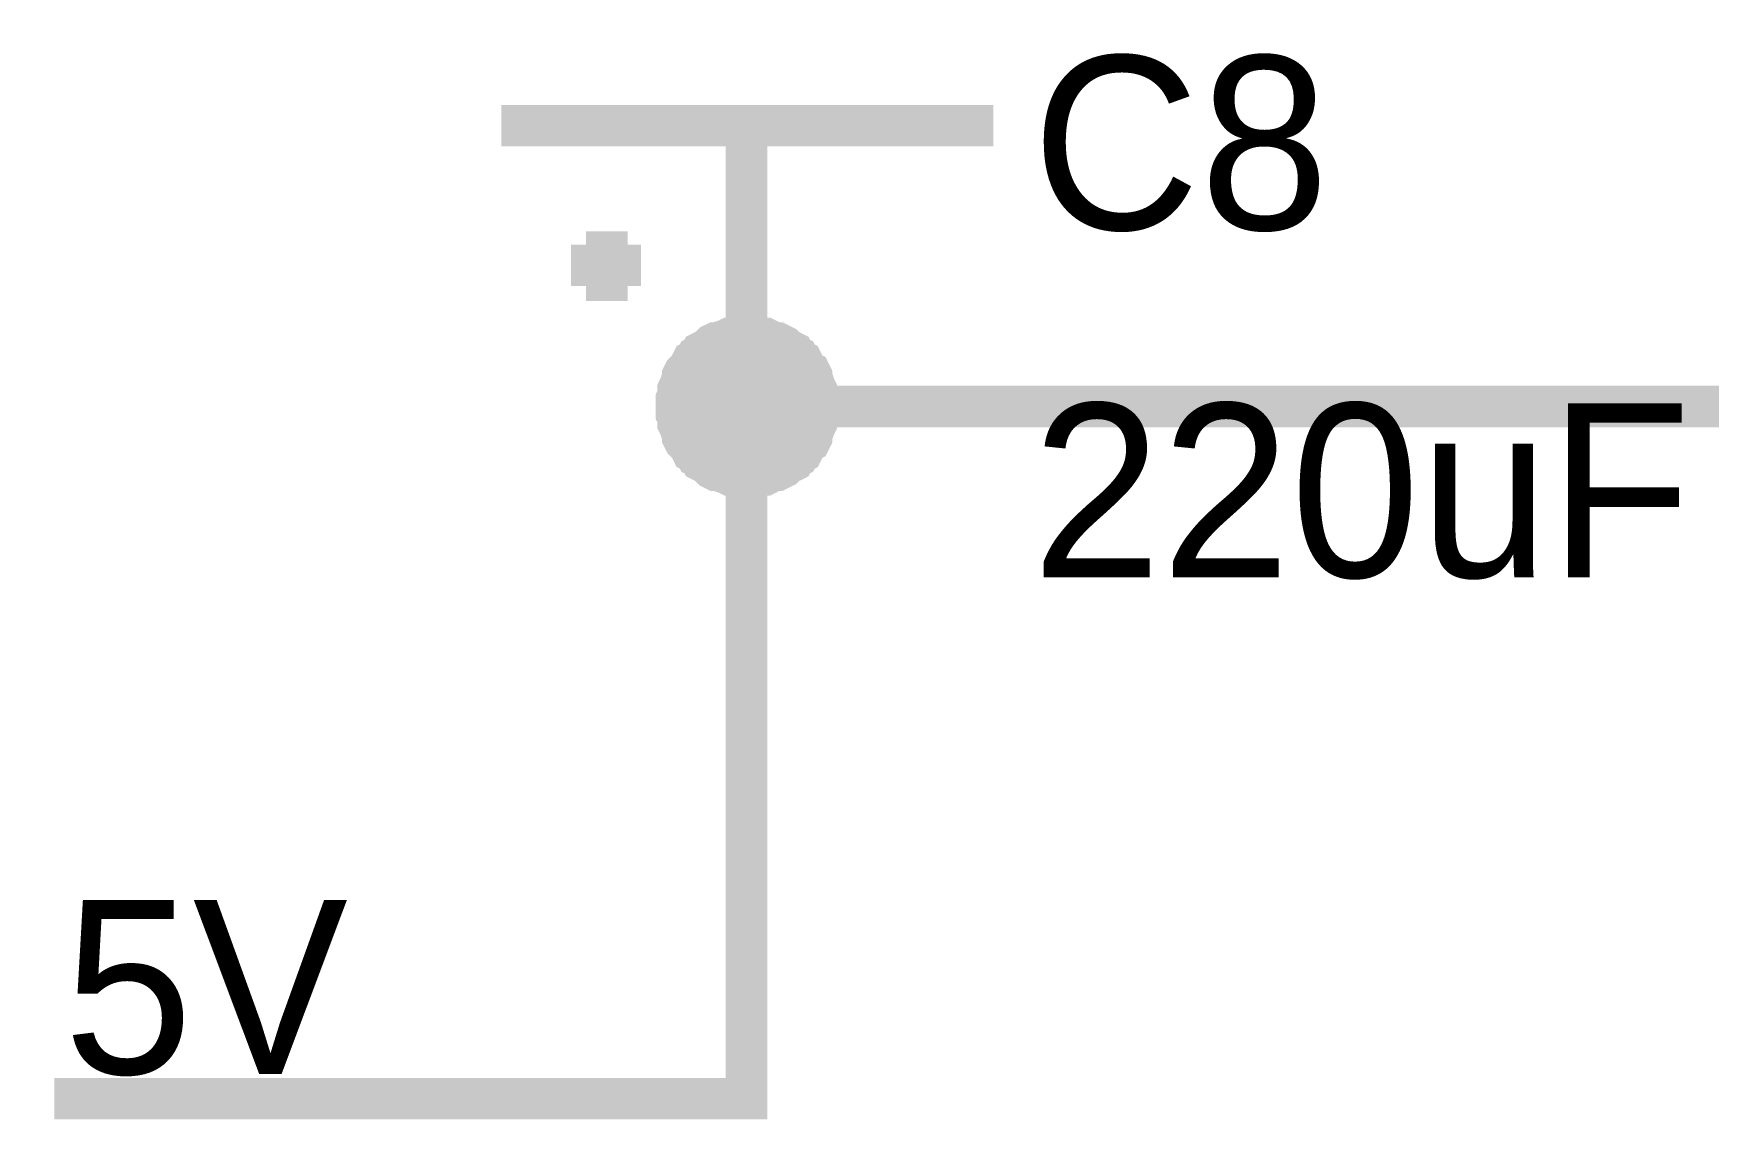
# Model space of a CAD drawing. Header units: millimetres. Extents: x 0 to 13.8, y 0 to 11.8.
# Drawn here: x 2.7502 to 3.2261, y 3.9311 to 4.2397 of the extents above; entities that cross this region are included whole.
import ezdxf

# ---------------------------------------------------------------- set-up
doc = ezdxf.new("R2010")
doc.units = ezdxf.units.MM
doc.header["$MEASUREMENT"] = 0
doc.layers.add('Sheet', color=255, linetype='Continuous')

msp = doc.modelspace()

# ---------------------------------------------------------------- linework, layer by layer
at = {"layer": 'Sheet'}
for points, const_width in [([(4.13412, 4.23378), (3.54366, 4.23378), (3.54366, 4.13368), (2.95276, 4.13368), (2.95276, 3.93701), (2.75608, 3.93701)], 0.0118), ([(2.88308, 4.2135), (3.02287, 4.2135)], 0.0118), ([(2.95276, 4.2135), (2.95276, 4.13368)], 0.0118), ([(2.91307, 4.16367), (2.91307, 4.18351)], 0.0118), ([(2.92277, 4.17381), (2.90293, 4.17381)], 0.0118), ([(2.93291, 4.13368), (2.93291, 4.13456), (2.93291, 4.13589), (2.93335, 4.13677), (2.93335, 4.13765), (2.93335, 4.13853), (2.93379, 4.13941), (2.93424, 4.14074), (2.93468, 4.14162), (2.93468, 4.1425), (2.93512, 4.14338), (2.93556, 4.14382), (2.93644, 4.14471), (2.93688, 4.14559), (2.93732, 4.14647), (2.9382, 4.14691), (2.93864, 4.14779), (2.93953, 4.14823), (2.93997, 4.14912), (2.94085, 4.14956), (2.94173, 4.15), (2.94261, 4.15088), (2.94305, 4.15132), (2.94394, 4.15176), (2.94482, 4.15176), (2.9457, 4.1522), (2.94702, 4.15264), (2.94791, 4.15308), (2.94879, 4.15308), (2.94967, 4.15308), (2.95055, 4.15353), (2.95187, 4.15353), (2.95276, 4.15353)], 0.0118), ([(2.93291, 4.13368), (2.93291, 4.13456), (2.93291, 4.13589), (2.93335, 4.13677), (2.93335, 4.13765), (2.93335, 4.13853), (2.93379, 4.13941), (2.93424, 4.14074), (2.93468, 4.14162), (2.93468, 4.1425), (2.93512, 4.14338), (2.93556, 4.14382), (2.93644, 4.14471), (2.93688, 4.14559), (2.93732, 4.14647), (2.9382, 4.14691), (2.93864, 4.14779), (2.93953, 4.14823), (2.93997, 4.14912), (2.94085, 4.14956), (2.94173, 4.15), (2.94261, 4.15088), (2.94305, 4.15132), (2.94394, 4.15176), (2.94482, 4.15176), (2.9457, 4.1522), (2.94702, 4.15264), (2.94791, 4.15308), (2.94879, 4.15308), (2.94967, 4.15308), (2.95055, 4.15353), (2.95187, 4.15353), (2.95276, 4.15353)], 0.0118), ([(2.93291, 4.13368), (2.93291, 4.13456), (2.93291, 4.13589), (2.93335, 4.13677), (2.93335, 4.13765), (2.93335, 4.13853), (2.93379, 4.13941), (2.93424, 4.14074), (2.93468, 4.14162), (2.93468, 4.1425), (2.93512, 4.14338), (2.93556, 4.14382), (2.93644, 4.14471), (2.93688, 4.14559), (2.93732, 4.14647), (2.9382, 4.14691), (2.93864, 4.14779), (2.93953, 4.14823), (2.93997, 4.14912), (2.94085, 4.14956), (2.94173, 4.15), (2.94261, 4.15088), (2.94305, 4.15132), (2.94394, 4.15176), (2.94482, 4.15176), (2.9457, 4.1522), (2.94702, 4.15264), (2.94791, 4.15308), (2.94879, 4.15308), (2.94967, 4.15308), (2.95055, 4.15353), (2.95187, 4.15353), (2.95276, 4.15353)], 0.0118), ([(2.93291, 4.13368), (2.93291, 4.13456), (2.93291, 4.13589), (2.93335, 4.13677), (2.93335, 4.13765), (2.93335, 4.13853), (2.93379, 4.13941), (2.93424, 4.14074), (2.93468, 4.14162), (2.93468, 4.1425), (2.93512, 4.14338), (2.93556, 4.14382), (2.93644, 4.14471), (2.93688, 4.14559), (2.93732, 4.14647), (2.9382, 4.14691), (2.93864, 4.14779), (2.93953, 4.14823), (2.93997, 4.14912), (2.94085, 4.14956), (2.94173, 4.15), (2.94261, 4.15088), (2.94305, 4.15132), (2.94394, 4.15176), (2.94482, 4.15176), (2.9457, 4.1522), (2.94702, 4.15264), (2.94791, 4.15308), (2.94879, 4.15308), (2.94967, 4.15308), (2.95055, 4.15353), (2.95187, 4.15353), (2.95276, 4.15353)], 0.0118), ([(2.93291, 4.13368), (2.93291, 4.13456), (2.93291, 4.13589), (2.93335, 4.13677), (2.93335, 4.13765), (2.93335, 4.13853), (2.93379, 4.13941), (2.93424, 4.14074), (2.93468, 4.14162), (2.93468, 4.1425), (2.93512, 4.14338), (2.93556, 4.14382), (2.93644, 4.14471), (2.93688, 4.14559), (2.93732, 4.14647), (2.9382, 4.14691), (2.93864, 4.14779), (2.93953, 4.14823), (2.93997, 4.14912), (2.94085, 4.14956), (2.94173, 4.15), (2.94261, 4.15088), (2.94305, 4.15132), (2.94394, 4.15176), (2.94482, 4.15176), (2.9457, 4.1522), (2.94702, 4.15264), (2.94791, 4.15308), (2.94879, 4.15308), (2.94967, 4.15308), (2.95055, 4.15353), (2.95187, 4.15353), (2.95276, 4.15353)], 0.0118), ([(2.93291, 4.13368), (2.93291, 4.13456), (2.93291, 4.13589), (2.93335, 4.13677), (2.93335, 4.13765), (2.93335, 4.13853), (2.93379, 4.13941), (2.93424, 4.14074), (2.93468, 4.14162), (2.93468, 4.1425), (2.93512, 4.14338), (2.93556, 4.14382), (2.93644, 4.14471), (2.93688, 4.14559), (2.93732, 4.14647), (2.9382, 4.14691), (2.93864, 4.14779), (2.93953, 4.14823), (2.93997, 4.14912), (2.94085, 4.14956), (2.94173, 4.15), (2.94261, 4.15088), (2.94305, 4.15132), (2.94394, 4.15176), (2.94482, 4.15176), (2.9457, 4.1522), (2.94702, 4.15264), (2.94791, 4.15308), (2.94879, 4.15308), (2.94967, 4.15308), (2.95055, 4.15353), (2.95187, 4.15353), (2.95276, 4.15353)], 0.0039), ([(2.93291, 4.13368), (2.93291, 4.13456), (2.93291, 4.13589), (2.93335, 4.13677), (2.93335, 4.13765), (2.93335, 4.13853), (2.93379, 4.13941), (2.93424, 4.14074), (2.93468, 4.14162), (2.93468, 4.1425), (2.93512, 4.14338), (2.93556, 4.14382), (2.93644, 4.14471), (2.93688, 4.14559), (2.93732, 4.14647), (2.9382, 4.14691), (2.93864, 4.14779), (2.93953, 4.14823), (2.93997, 4.14912), (2.94085, 4.14956), (2.94173, 4.15), (2.94261, 4.15088), (2.94305, 4.15132), (2.94394, 4.15176), (2.94482, 4.15176), (2.9457, 4.1522), (2.94702, 4.15264), (2.94791, 4.15308), (2.94879, 4.15308), (2.94967, 4.15308), (2.95055, 4.15353), (2.95187, 4.15353), (2.95276, 4.15353)], 0.0039), ([(2.93291, 4.13368), (2.93291, 4.13456), (2.93291, 4.13589), (2.93335, 4.13677), (2.93335, 4.13765), (2.93335, 4.13853), (2.93379, 4.13941), (2.93424, 4.14074), (2.93468, 4.14162), (2.93468, 4.1425), (2.93512, 4.14338), (2.93556, 4.14382), (2.93644, 4.14471), (2.93688, 4.14559), (2.93732, 4.14647), (2.9382, 4.14691), (2.93864, 4.14779), (2.93953, 4.14823), (2.93997, 4.14912), (2.94085, 4.14956), (2.94173, 4.15), (2.94261, 4.15088), (2.94305, 4.15132), (2.94394, 4.15176), (2.94482, 4.15176), (2.9457, 4.1522), (2.94702, 4.15264), (2.94791, 4.15308), (2.94879, 4.15308), (2.94967, 4.15308), (2.95055, 4.15353), (2.95187, 4.15353), (2.95276, 4.15353)], 0.0039), ([(2.93291, 4.13368), (2.93291, 4.13456), (2.93291, 4.13589), (2.93335, 4.13677), (2.93335, 4.13765), (2.93335, 4.13853), (2.93379, 4.13941), (2.93424, 4.14074), (2.93468, 4.14162), (2.93468, 4.1425), (2.93512, 4.14338), (2.93556, 4.14382), (2.93644, 4.14471), (2.93688, 4.14559), (2.93732, 4.14647), (2.9382, 4.14691), (2.93864, 4.14779), (2.93953, 4.14823), (2.93997, 4.14912), (2.94085, 4.14956), (2.94173, 4.15), (2.94261, 4.15088), (2.94305, 4.15132), (2.94394, 4.15176), (2.94482, 4.15176), (2.9457, 4.1522), (2.94702, 4.15264), (2.94791, 4.15308), (2.94879, 4.15308), (2.94967, 4.15308), (2.95055, 4.15353), (2.95187, 4.15353), (2.95276, 4.15353)], 0.0039), ([(2.93291, 4.13368), (2.93291, 4.13456), (2.93291, 4.13589), (2.93335, 4.13677), (2.93335, 4.13765), (2.93335, 4.13853), (2.93379, 4.13941), (2.93424, 4.14074), (2.93468, 4.14162), (2.93468, 4.1425), (2.93512, 4.14338), (2.93556, 4.14382), (2.93644, 4.14471), (2.93688, 4.14559), (2.93732, 4.14647), (2.9382, 4.14691), (2.93864, 4.14779), (2.93953, 4.14823), (2.93997, 4.14912), (2.94085, 4.14956), (2.94173, 4.15), (2.94261, 4.15088), (2.94305, 4.15132), (2.94394, 4.15176), (2.94482, 4.15176), (2.9457, 4.1522), (2.94702, 4.15264), (2.94791, 4.15308), (2.94879, 4.15308), (2.94967, 4.15308), (2.95055, 4.15353), (2.95187, 4.15353), (2.95276, 4.15353)], 0.0039), ([(2.95276, 4.15353), (2.95276, 4.15353)], 0.0118), ([(2.95276, 4.15353), (2.95364, 4.15353), (2.95496, 4.15353), (2.95584, 4.15308), (2.95672, 4.15308), (2.95805, 4.15308), (2.95893, 4.15264), (2.95981, 4.1522), (2.96069, 4.15176), (2.96158, 4.15176), (2.96246, 4.15132), (2.96334, 4.15088), (2.96422, 4.15), (2.9651, 4.14956), (2.96599, 4.14912), (2.96643, 4.14823), (2.96731, 4.14779), (2.96775, 4.14691), (2.96863, 4.14647), (2.96907, 4.14559), (2.96951, 4.14471), (2.96995, 4.14382), (2.97084, 4.14338), (2.97128, 4.1425), (2.97128, 4.14162), (2.97172, 4.14074), (2.97216, 4.13941), (2.9726, 4.13853), (2.9726, 4.13765), (2.9726, 4.13677), (2.97304, 4.13589), (2.97304, 4.13456), (2.97304, 4.13368)], 0.0118), ([(2.95276, 4.15353), (2.95276, 4.15353)], 0.0118), ([(2.95276, 4.15353), (2.95364, 4.15353), (2.95496, 4.15353), (2.95584, 4.15308), (2.95672, 4.15308), (2.95805, 4.15308), (2.95893, 4.15264), (2.95981, 4.1522), (2.96069, 4.15176), (2.96158, 4.15176), (2.96246, 4.15132), (2.96334, 4.15088), (2.96422, 4.15), (2.9651, 4.14956), (2.96599, 4.14912), (2.96643, 4.14823), (2.96731, 4.14779), (2.96775, 4.14691), (2.96863, 4.14647), (2.96907, 4.14559), (2.96951, 4.14471), (2.96995, 4.14382), (2.97084, 4.14338), (2.97128, 4.1425), (2.97128, 4.14162), (2.97172, 4.14074), (2.97216, 4.13941), (2.9726, 4.13853), (2.9726, 4.13765), (2.9726, 4.13677), (2.97304, 4.13589), (2.97304, 4.13456), (2.97304, 4.13368)], 0.0118), ([(2.95276, 4.15353), (2.95276, 4.15353)], 0.0118), ([(2.95276, 4.15353), (2.95364, 4.15353), (2.95496, 4.15353), (2.95584, 4.15308), (2.95672, 4.15308), (2.95805, 4.15308), (2.95893, 4.15264), (2.95981, 4.1522), (2.96069, 4.15176), (2.96158, 4.15176), (2.96246, 4.15132), (2.96334, 4.15088), (2.96422, 4.15), (2.9651, 4.14956), (2.96599, 4.14912), (2.96643, 4.14823), (2.96731, 4.14779), (2.96775, 4.14691), (2.96863, 4.14647), (2.96907, 4.14559), (2.96951, 4.14471), (2.96995, 4.14382), (2.97084, 4.14338), (2.97128, 4.1425), (2.97128, 4.14162), (2.97172, 4.14074), (2.97216, 4.13941), (2.9726, 4.13853), (2.9726, 4.13765), (2.9726, 4.13677), (2.97304, 4.13589), (2.97304, 4.13456), (2.97304, 4.13368)], 0.0118), ([(2.95276, 4.15353), (2.95276, 4.15353)], 0.0118), ([(2.95276, 4.15353), (2.95364, 4.15353), (2.95496, 4.15353), (2.95584, 4.15308), (2.95672, 4.15308), (2.95805, 4.15308), (2.95893, 4.15264), (2.95981, 4.1522), (2.96069, 4.15176), (2.96158, 4.15176), (2.96246, 4.15132), (2.96334, 4.15088), (2.96422, 4.15), (2.9651, 4.14956), (2.96599, 4.14912), (2.96643, 4.14823), (2.96731, 4.14779), (2.96775, 4.14691), (2.96863, 4.14647), (2.96907, 4.14559), (2.96951, 4.14471), (2.96995, 4.14382), (2.97084, 4.14338), (2.97128, 4.1425), (2.97128, 4.14162), (2.97172, 4.14074), (2.97216, 4.13941), (2.9726, 4.13853), (2.9726, 4.13765), (2.9726, 4.13677), (2.97304, 4.13589), (2.97304, 4.13456), (2.97304, 4.13368)], 0.0118), ([(2.95276, 4.15353), (2.95276, 4.15353)], 0.0118), ([(2.95276, 4.15353), (2.95364, 4.15353), (2.95496, 4.15353), (2.95584, 4.15308), (2.95672, 4.15308), (2.95805, 4.15308), (2.95893, 4.15264), (2.95981, 4.1522), (2.96069, 4.15176), (2.96158, 4.15176), (2.96246, 4.15132), (2.96334, 4.15088), (2.96422, 4.15), (2.9651, 4.14956), (2.96599, 4.14912), (2.96643, 4.14823), (2.96731, 4.14779), (2.96775, 4.14691), (2.96863, 4.14647), (2.96907, 4.14559), (2.96951, 4.14471), (2.96995, 4.14382), (2.97084, 4.14338), (2.97128, 4.1425), (2.97128, 4.14162), (2.97172, 4.14074), (2.97216, 4.13941), (2.9726, 4.13853), (2.9726, 4.13765), (2.9726, 4.13677), (2.97304, 4.13589), (2.97304, 4.13456), (2.97304, 4.13368)], 0.0118), ([(2.95276, 4.15353), (2.95276, 4.15353)], 0.0039), ([(2.95276, 4.15353), (2.95364, 4.15353), (2.95496, 4.15353), (2.95584, 4.15308), (2.95672, 4.15308), (2.95805, 4.15308), (2.95893, 4.15264), (2.95981, 4.1522), (2.96069, 4.15176), (2.96158, 4.15176), (2.96246, 4.15132), (2.96334, 4.15088), (2.96422, 4.15), (2.9651, 4.14956), (2.96599, 4.14912), (2.96643, 4.14823), (2.96731, 4.14779), (2.96775, 4.14691), (2.96863, 4.14647), (2.96907, 4.14559), (2.96951, 4.14471), (2.96995, 4.14382), (2.97084, 4.14338), (2.97128, 4.1425), (2.97128, 4.14162), (2.97172, 4.14074), (2.97216, 4.13941), (2.9726, 4.13853), (2.9726, 4.13765), (2.9726, 4.13677), (2.97304, 4.13589), (2.97304, 4.13456), (2.97304, 4.13368)], 0.0039), ([(2.95276, 4.15353), (2.95276, 4.15353)], 0.0039), ([(2.95276, 4.15353), (2.95364, 4.15353), (2.95496, 4.15353), (2.95584, 4.15308), (2.95672, 4.15308), (2.95805, 4.15308), (2.95893, 4.15264), (2.95981, 4.1522), (2.96069, 4.15176), (2.96158, 4.15176), (2.96246, 4.15132), (2.96334, 4.15088), (2.96422, 4.15), (2.9651, 4.14956), (2.96599, 4.14912), (2.96643, 4.14823), (2.96731, 4.14779), (2.96775, 4.14691), (2.96863, 4.14647), (2.96907, 4.14559), (2.96951, 4.14471), (2.96995, 4.14382), (2.97084, 4.14338), (2.97128, 4.1425), (2.97128, 4.14162), (2.97172, 4.14074), (2.97216, 4.13941), (2.9726, 4.13853), (2.9726, 4.13765), (2.9726, 4.13677), (2.97304, 4.13589), (2.97304, 4.13456), (2.97304, 4.13368)], 0.0039), ([(2.95276, 4.15353), (2.95276, 4.15353)], 0.0039), ([(2.95276, 4.15353), (2.95364, 4.15353), (2.95496, 4.15353), (2.95584, 4.15308), (2.95672, 4.15308), (2.95805, 4.15308), (2.95893, 4.15264), (2.95981, 4.1522), (2.96069, 4.15176), (2.96158, 4.15176), (2.96246, 4.15132), (2.96334, 4.15088), (2.96422, 4.15), (2.9651, 4.14956), (2.96599, 4.14912), (2.96643, 4.14823), (2.96731, 4.14779), (2.96775, 4.14691), (2.96863, 4.14647), (2.96907, 4.14559), (2.96951, 4.14471), (2.96995, 4.14382), (2.97084, 4.14338), (2.97128, 4.1425), (2.97128, 4.14162), (2.97172, 4.14074), (2.97216, 4.13941), (2.9726, 4.13853), (2.9726, 4.13765), (2.9726, 4.13677), (2.97304, 4.13589), (2.97304, 4.13456), (2.97304, 4.13368)], 0.0039), ([(2.95276, 4.15353), (2.95276, 4.15353)], 0.0039), ([(2.95276, 4.15353), (2.95364, 4.15353), (2.95496, 4.15353), (2.95584, 4.15308), (2.95672, 4.15308), (2.95805, 4.15308), (2.95893, 4.15264), (2.95981, 4.1522), (2.96069, 4.15176), (2.96158, 4.15176), (2.96246, 4.15132), (2.96334, 4.15088), (2.96422, 4.15), (2.9651, 4.14956), (2.96599, 4.14912), (2.96643, 4.14823), (2.96731, 4.14779), (2.96775, 4.14691), (2.96863, 4.14647), (2.96907, 4.14559), (2.96951, 4.14471), (2.96995, 4.14382), (2.97084, 4.14338), (2.97128, 4.1425), (2.97128, 4.14162), (2.97172, 4.14074), (2.97216, 4.13941), (2.9726, 4.13853), (2.9726, 4.13765), (2.9726, 4.13677), (2.97304, 4.13589), (2.97304, 4.13456), (2.97304, 4.13368)], 0.0039), ([(2.95276, 4.15353), (2.95276, 4.15353)], 0.0039), ([(2.95276, 4.15353), (2.95364, 4.15353), (2.95496, 4.15353), (2.95584, 4.15308), (2.95672, 4.15308), (2.95805, 4.15308), (2.95893, 4.15264), (2.95981, 4.1522), (2.96069, 4.15176), (2.96158, 4.15176), (2.96246, 4.15132), (2.96334, 4.15088), (2.96422, 4.15), (2.9651, 4.14956), (2.96599, 4.14912), (2.96643, 4.14823), (2.96731, 4.14779), (2.96775, 4.14691), (2.96863, 4.14647), (2.96907, 4.14559), (2.96951, 4.14471), (2.96995, 4.14382), (2.97084, 4.14338), (2.97128, 4.1425), (2.97128, 4.14162), (2.97172, 4.14074), (2.97216, 4.13941), (2.9726, 4.13853), (2.9726, 4.13765), (2.9726, 4.13677), (2.97304, 4.13589), (2.97304, 4.13456), (2.97304, 4.13368)], 0.0039), ([(2.95276, 4.11384), (2.95187, 4.11384), (2.95055, 4.11384), (2.94967, 4.11428), (2.94879, 4.11428), (2.94791, 4.11428), (2.94702, 4.11472), (2.9457, 4.11516), (2.94482, 4.1156), (2.94394, 4.1156), (2.94305, 4.11604), (2.94261, 4.11648), (2.94173, 4.11737), (2.94085, 4.11781), (2.93997, 4.11825), (2.93953, 4.11913), (2.93864, 4.11957), (2.9382, 4.12045), (2.93732, 4.12089), (2.93688, 4.12178), (2.93644, 4.12266), (2.93556, 4.12354), (2.93512, 4.12398), (2.93468, 4.12486), (2.93468, 4.12574), (2.93424, 4.12663), (2.93379, 4.12795), (2.93335, 4.12883), (2.93335, 4.12971), (2.93335, 4.1306), (2.93291, 4.13148), (2.93291, 4.1328), (2.93291, 4.13368)], 0.0118), ([(2.93291, 4.13368), (2.93291, 4.13368)], 0.0118), ([(2.95276, 4.11384), (2.95187, 4.11384), (2.95055, 4.11384), (2.94967, 4.11428), (2.94879, 4.11428), (2.94791, 4.11428), (2.94702, 4.11472), (2.9457, 4.11516), (2.94482, 4.1156), (2.94394, 4.1156), (2.94305, 4.11604), (2.94261, 4.11648), (2.94173, 4.11737), (2.94085, 4.11781), (2.93997, 4.11825), (2.93953, 4.11913), (2.93864, 4.11957), (2.9382, 4.12045), (2.93732, 4.12089), (2.93688, 4.12178), (2.93644, 4.12266), (2.93556, 4.12354), (2.93512, 4.12398), (2.93468, 4.12486), (2.93468, 4.12574), (2.93424, 4.12663), (2.93379, 4.12795), (2.93335, 4.12883), (2.93335, 4.12971), (2.93335, 4.1306), (2.93291, 4.13148), (2.93291, 4.1328), (2.93291, 4.13368)], 0.0118), ([(2.93291, 4.13368), (2.93291, 4.13368)], 0.0118), ([(2.95276, 4.11384), (2.95187, 4.11384), (2.95055, 4.11384), (2.94967, 4.11428), (2.94879, 4.11428), (2.94791, 4.11428), (2.94702, 4.11472), (2.9457, 4.11516), (2.94482, 4.1156), (2.94394, 4.1156), (2.94305, 4.11604), (2.94261, 4.11648), (2.94173, 4.11737), (2.94085, 4.11781), (2.93997, 4.11825), (2.93953, 4.11913), (2.93864, 4.11957), (2.9382, 4.12045), (2.93732, 4.12089), (2.93688, 4.12178), (2.93644, 4.12266), (2.93556, 4.12354), (2.93512, 4.12398), (2.93468, 4.12486), (2.93468, 4.12574), (2.93424, 4.12663), (2.93379, 4.12795), (2.93335, 4.12883), (2.93335, 4.12971), (2.93335, 4.1306), (2.93291, 4.13148), (2.93291, 4.1328), (2.93291, 4.13368)], 0.0118), ([(2.93291, 4.13368), (2.93291, 4.13368)], 0.0118), ([(2.95276, 4.11384), (2.95187, 4.11384), (2.95055, 4.11384), (2.94967, 4.11428), (2.94879, 4.11428), (2.94791, 4.11428), (2.94702, 4.11472), (2.9457, 4.11516), (2.94482, 4.1156), (2.94394, 4.1156), (2.94305, 4.11604), (2.94261, 4.11648), (2.94173, 4.11737), (2.94085, 4.11781), (2.93997, 4.11825), (2.93953, 4.11913), (2.93864, 4.11957), (2.9382, 4.12045), (2.93732, 4.12089), (2.93688, 4.12178), (2.93644, 4.12266), (2.93556, 4.12354), (2.93512, 4.12398), (2.93468, 4.12486), (2.93468, 4.12574), (2.93424, 4.12663), (2.93379, 4.12795), (2.93335, 4.12883), (2.93335, 4.12971), (2.93335, 4.1306), (2.93291, 4.13148), (2.93291, 4.1328), (2.93291, 4.13368)], 0.0118), ([(2.93291, 4.13368), (2.93291, 4.13368)], 0.0118), ([(2.95276, 4.11384), (2.95187, 4.11384), (2.95055, 4.11384), (2.94967, 4.11428), (2.94879, 4.11428), (2.94791, 4.11428), (2.94702, 4.11472), (2.9457, 4.11516), (2.94482, 4.1156), (2.94394, 4.1156), (2.94305, 4.11604), (2.94261, 4.11648), (2.94173, 4.11737), (2.94085, 4.11781), (2.93997, 4.11825), (2.93953, 4.11913), (2.93864, 4.11957), (2.9382, 4.12045), (2.93732, 4.12089), (2.93688, 4.12178), (2.93644, 4.12266), (2.93556, 4.12354), (2.93512, 4.12398), (2.93468, 4.12486), (2.93468, 4.12574), (2.93424, 4.12663), (2.93379, 4.12795), (2.93335, 4.12883), (2.93335, 4.12971), (2.93335, 4.1306), (2.93291, 4.13148), (2.93291, 4.1328), (2.93291, 4.13368)], 0.0118), ([(2.93291, 4.13368), (2.93291, 4.13368)], 0.0118), ([(2.97304, 4.13368), (2.97304, 4.1328), (2.97304, 4.13148), (2.9726, 4.1306), (2.9726, 4.12971), (2.9726, 4.12883), (2.97216, 4.12795), (2.97172, 4.12663), (2.97128, 4.12574), (2.97128, 4.12486), (2.97084, 4.12398), (2.96995, 4.12354), (2.96951, 4.12266), (2.96907, 4.12178), (2.96863, 4.12089), (2.96775, 4.12045), (2.96731, 4.11957), (2.96643, 4.11913), (2.96599, 4.11825), (2.9651, 4.11781), (2.96422, 4.11737), (2.96334, 4.11648), (2.96246, 4.11604), (2.96158, 4.1156), (2.96069, 4.1156), (2.95981, 4.11516), (2.95893, 4.11472), (2.95805, 4.11428), (2.95672, 4.11428), (2.95584, 4.11428), (2.95496, 4.11384), (2.95364, 4.11384), (2.95276, 4.11384)], 0.0118), ([(2.97304, 4.13368), (2.97304, 4.1328), (2.97304, 4.13148), (2.9726, 4.1306), (2.9726, 4.12971), (2.9726, 4.12883), (2.97216, 4.12795), (2.97172, 4.12663), (2.97128, 4.12574), (2.97128, 4.12486), (2.97084, 4.12398), (2.96995, 4.12354), (2.96951, 4.12266), (2.96907, 4.12178), (2.96863, 4.12089), (2.96775, 4.12045), (2.96731, 4.11957), (2.96643, 4.11913), (2.96599, 4.11825), (2.9651, 4.11781), (2.96422, 4.11737), (2.96334, 4.11648), (2.96246, 4.11604), (2.96158, 4.1156), (2.96069, 4.1156), (2.95981, 4.11516), (2.95893, 4.11472), (2.95805, 4.11428), (2.95672, 4.11428), (2.95584, 4.11428), (2.95496, 4.11384), (2.95364, 4.11384), (2.95276, 4.11384)], 0.0118), ([(2.97304, 4.13368), (2.97304, 4.1328), (2.97304, 4.13148), (2.9726, 4.1306), (2.9726, 4.12971), (2.9726, 4.12883), (2.97216, 4.12795), (2.97172, 4.12663), (2.97128, 4.12574), (2.97128, 4.12486), (2.97084, 4.12398), (2.96995, 4.12354), (2.96951, 4.12266), (2.96907, 4.12178), (2.96863, 4.12089), (2.96775, 4.12045), (2.96731, 4.11957), (2.96643, 4.11913), (2.96599, 4.11825), (2.9651, 4.11781), (2.96422, 4.11737), (2.96334, 4.11648), (2.96246, 4.11604), (2.96158, 4.1156), (2.96069, 4.1156), (2.95981, 4.11516), (2.95893, 4.11472), (2.95805, 4.11428), (2.95672, 4.11428), (2.95584, 4.11428), (2.95496, 4.11384), (2.95364, 4.11384), (2.95276, 4.11384)], 0.0118), ([(2.97304, 4.13368), (2.97304, 4.1328), (2.97304, 4.13148), (2.9726, 4.1306), (2.9726, 4.12971), (2.9726, 4.12883), (2.97216, 4.12795), (2.97172, 4.12663), (2.97128, 4.12574), (2.97128, 4.12486), (2.97084, 4.12398), (2.96995, 4.12354), (2.96951, 4.12266), (2.96907, 4.12178), (2.96863, 4.12089), (2.96775, 4.12045), (2.96731, 4.11957), (2.96643, 4.11913), (2.96599, 4.11825), (2.9651, 4.11781), (2.96422, 4.11737), (2.96334, 4.11648), (2.96246, 4.11604), (2.96158, 4.1156), (2.96069, 4.1156), (2.95981, 4.11516), (2.95893, 4.11472), (2.95805, 4.11428), (2.95672, 4.11428), (2.95584, 4.11428), (2.95496, 4.11384), (2.95364, 4.11384), (2.95276, 4.11384)], 0.0118), ([(2.97304, 4.13368), (2.97304, 4.1328), (2.97304, 4.13148), (2.9726, 4.1306), (2.9726, 4.12971), (2.9726, 4.12883), (2.97216, 4.12795), (2.97172, 4.12663), (2.97128, 4.12574), (2.97128, 4.12486), (2.97084, 4.12398), (2.96995, 4.12354), (2.96951, 4.12266), (2.96907, 4.12178), (2.96863, 4.12089), (2.96775, 4.12045), (2.96731, 4.11957), (2.96643, 4.11913), (2.96599, 4.11825), (2.9651, 4.11781), (2.96422, 4.11737), (2.96334, 4.11648), (2.96246, 4.11604), (2.96158, 4.1156), (2.96069, 4.1156), (2.95981, 4.11516), (2.95893, 4.11472), (2.95805, 4.11428), (2.95672, 4.11428), (2.95584, 4.11428), (2.95496, 4.11384), (2.95364, 4.11384), (2.95276, 4.11384)], 0.0118), ([(2.97304, 4.13368), (2.97304, 4.13368), (2.97304, 4.13368), (2.97304, 4.13368), (2.97304, 4.13368), (2.97304, 4.13368), (2.97304, 4.13368), (2.97304, 4.13368), (2.97304, 4.13368), (2.97304, 4.13368), (2.97304, 4.13368), (2.97304, 4.13368), (2.97304, 4.13368), (2.97304, 4.13368), (2.97304, 4.13368), (2.97304, 4.13368), (2.97304, 4.13368), (2.97304, 4.13368), (2.97304, 4.13368), (2.97304, 4.13368), (2.97304, 4.13368), (2.97304, 4.13368), (2.97304, 4.13368), (2.97304, 4.13368), (2.97304, 4.13368), (2.97304, 4.13368), (2.97304, 4.13368), (2.97304, 4.13368), (2.97304, 4.13368), (2.97304, 4.13368), (2.97304, 4.13368), (2.97304, 4.13368), (2.97304, 4.13368)], 0.0118), ([(2.97304, 4.13368), (2.97304, 4.13368)], 0.0118), ([(2.97304, 4.13368), (2.97304, 4.13368), (2.97304, 4.13368), (2.97304, 4.13368), (2.97304, 4.13368), (2.97304, 4.13368), (2.97304, 4.13368), (2.97304, 4.13368), (2.97304, 4.13368), (2.97304, 4.13368), (2.97304, 4.13368), (2.97304, 4.13368), (2.97304, 4.13368), (2.97304, 4.13368), (2.97304, 4.13368), (2.97304, 4.13368), (2.97304, 4.13368), (2.97304, 4.13368), (2.97304, 4.13368), (2.97304, 4.13368), (2.97304, 4.13368), (2.97304, 4.13368), (2.97304, 4.13368), (2.97304, 4.13368), (2.97304, 4.13368), (2.97304, 4.13368), (2.97304, 4.13368), (2.97304, 4.13368), (2.97304, 4.13368), (2.97304, 4.13368), (2.97304, 4.13368), (2.97304, 4.13368), (2.97304, 4.13368)], 0.0118), ([(2.97304, 4.13368), (2.97304, 4.13368)], 0.0118), ([(2.97304, 4.13368), (2.97304, 4.13368), (2.97304, 4.13368), (2.97304, 4.13368), (2.97304, 4.13368), (2.97304, 4.13368), (2.97304, 4.13368), (2.97304, 4.13368), (2.97304, 4.13368), (2.97304, 4.13368), (2.97304, 4.13368), (2.97304, 4.13368), (2.97304, 4.13368), (2.97304, 4.13368), (2.97304, 4.13368), (2.97304, 4.13368), (2.97304, 4.13368), (2.97304, 4.13368), (2.97304, 4.13368), (2.97304, 4.13368), (2.97304, 4.13368), (2.97304, 4.13368), (2.97304, 4.13368), (2.97304, 4.13368), (2.97304, 4.13368), (2.97304, 4.13368), (2.97304, 4.13368), (2.97304, 4.13368), (2.97304, 4.13368), (2.97304, 4.13368), (2.97304, 4.13368), (2.97304, 4.13368), (2.97304, 4.13368)], 0.0118), ([(2.97304, 4.13368), (2.97304, 4.13368)], 0.0118), ([(2.97304, 4.13368), (2.97304, 4.13368), (2.97304, 4.13368), (2.97304, 4.13368), (2.97304, 4.13368), (2.97304, 4.13368), (2.97304, 4.13368), (2.97304, 4.13368), (2.97304, 4.13368), (2.97304, 4.13368), (2.97304, 4.13368), (2.97304, 4.13368), (2.97304, 4.13368), (2.97304, 4.13368), (2.97304, 4.13368), (2.97304, 4.13368), (2.97304, 4.13368), (2.97304, 4.13368), (2.97304, 4.13368), (2.97304, 4.13368), (2.97304, 4.13368), (2.97304, 4.13368), (2.97304, 4.13368), (2.97304, 4.13368), (2.97304, 4.13368), (2.97304, 4.13368), (2.97304, 4.13368), (2.97304, 4.13368), (2.97304, 4.13368), (2.97304, 4.13368), (2.97304, 4.13368), (2.97304, 4.13368), (2.97304, 4.13368)], 0.0118), ([(2.97304, 4.13368), (2.97304, 4.13368)], 0.0118), ([(2.97304, 4.13368), (2.97304, 4.13368), (2.97304, 4.13368), (2.97304, 4.13368), (2.97304, 4.13368), (2.97304, 4.13368), (2.97304, 4.13368), (2.97304, 4.13368), (2.97304, 4.13368), (2.97304, 4.13368), (2.97304, 4.13368), (2.97304, 4.13368), (2.97304, 4.13368), (2.97304, 4.13368), (2.97304, 4.13368), (2.97304, 4.13368), (2.97304, 4.13368), (2.97304, 4.13368), (2.97304, 4.13368), (2.97304, 4.13368), (2.97304, 4.13368), (2.97304, 4.13368), (2.97304, 4.13368), (2.97304, 4.13368), (2.97304, 4.13368), (2.97304, 4.13368), (2.97304, 4.13368), (2.97304, 4.13368), (2.97304, 4.13368), (2.97304, 4.13368), (2.97304, 4.13368), (2.97304, 4.13368), (2.97304, 4.13368)], 0.0118), ([(2.97304, 4.13368), (2.97304, 4.13368)], 0.0118), ([(2.95276, 4.11384), (2.95187, 4.11384), (2.95055, 4.11384), (2.94967, 4.11428), (2.94879, 4.11428), (2.94791, 4.11428), (2.94702, 4.11472), (2.9457, 4.11516), (2.94482, 4.1156), (2.94394, 4.1156), (2.94305, 4.11604), (2.94261, 4.11648), (2.94173, 4.11737), (2.94085, 4.11781), (2.93997, 4.11825), (2.93953, 4.11913), (2.93864, 4.11957), (2.9382, 4.12045), (2.93732, 4.12089), (2.93688, 4.12178), (2.93644, 4.12266), (2.93556, 4.12354), (2.93512, 4.12398), (2.93468, 4.12486), (2.93468, 4.12574), (2.93424, 4.12663), (2.93379, 4.12795), (2.93335, 4.12883), (2.93335, 4.12971), (2.93335, 4.1306), (2.93291, 4.13148), (2.93291, 4.1328), (2.93291, 4.13368)], 0.0039), ([(2.93291, 4.13368), (2.93291, 4.13368)], 0.0039), ([(2.95276, 4.11384), (2.95187, 4.11384), (2.95055, 4.11384), (2.94967, 4.11428), (2.94879, 4.11428), (2.94791, 4.11428), (2.94702, 4.11472), (2.9457, 4.11516), (2.94482, 4.1156), (2.94394, 4.1156), (2.94305, 4.11604), (2.94261, 4.11648), (2.94173, 4.11737), (2.94085, 4.11781), (2.93997, 4.11825), (2.93953, 4.11913), (2.93864, 4.11957), (2.9382, 4.12045), (2.93732, 4.12089), (2.93688, 4.12178), (2.93644, 4.12266), (2.93556, 4.12354), (2.93512, 4.12398), (2.93468, 4.12486), (2.93468, 4.12574), (2.93424, 4.12663), (2.93379, 4.12795), (2.93335, 4.12883), (2.93335, 4.12971), (2.93335, 4.1306), (2.93291, 4.13148), (2.93291, 4.1328), (2.93291, 4.13368)], 0.0039), ([(2.93291, 4.13368), (2.93291, 4.13368)], 0.0039), ([(2.95276, 4.11384), (2.95187, 4.11384), (2.95055, 4.11384), (2.94967, 4.11428), (2.94879, 4.11428), (2.94791, 4.11428), (2.94702, 4.11472), (2.9457, 4.11516), (2.94482, 4.1156), (2.94394, 4.1156), (2.94305, 4.11604), (2.94261, 4.11648), (2.94173, 4.11737), (2.94085, 4.11781), (2.93997, 4.11825), (2.93953, 4.11913), (2.93864, 4.11957), (2.9382, 4.12045), (2.93732, 4.12089), (2.93688, 4.12178), (2.93644, 4.12266), (2.93556, 4.12354), (2.93512, 4.12398), (2.93468, 4.12486), (2.93468, 4.12574), (2.93424, 4.12663), (2.93379, 4.12795), (2.93335, 4.12883), (2.93335, 4.12971), (2.93335, 4.1306), (2.93291, 4.13148), (2.93291, 4.1328), (2.93291, 4.13368)], 0.0039), ([(2.93291, 4.13368), (2.93291, 4.13368)], 0.0039), ([(2.95276, 4.11384), (2.95187, 4.11384), (2.95055, 4.11384), (2.94967, 4.11428), (2.94879, 4.11428), (2.94791, 4.11428), (2.94702, 4.11472), (2.9457, 4.11516), (2.94482, 4.1156), (2.94394, 4.1156), (2.94305, 4.11604), (2.94261, 4.11648), (2.94173, 4.11737), (2.94085, 4.11781), (2.93997, 4.11825), (2.93953, 4.11913), (2.93864, 4.11957), (2.9382, 4.12045), (2.93732, 4.12089), (2.93688, 4.12178), (2.93644, 4.12266), (2.93556, 4.12354), (2.93512, 4.12398), (2.93468, 4.12486), (2.93468, 4.12574), (2.93424, 4.12663), (2.93379, 4.12795), (2.93335, 4.12883), (2.93335, 4.12971), (2.93335, 4.1306), (2.93291, 4.13148), (2.93291, 4.1328), (2.93291, 4.13368)], 0.0039), ([(2.93291, 4.13368), (2.93291, 4.13368)], 0.0039), ([(2.95276, 4.11384), (2.95187, 4.11384), (2.95055, 4.11384), (2.94967, 4.11428), (2.94879, 4.11428), (2.94791, 4.11428), (2.94702, 4.11472), (2.9457, 4.11516), (2.94482, 4.1156), (2.94394, 4.1156), (2.94305, 4.11604), (2.94261, 4.11648), (2.94173, 4.11737), (2.94085, 4.11781), (2.93997, 4.11825), (2.93953, 4.11913), (2.93864, 4.11957), (2.9382, 4.12045), (2.93732, 4.12089), (2.93688, 4.12178), (2.93644, 4.12266), (2.93556, 4.12354), (2.93512, 4.12398), (2.93468, 4.12486), (2.93468, 4.12574), (2.93424, 4.12663), (2.93379, 4.12795), (2.93335, 4.12883), (2.93335, 4.12971), (2.93335, 4.1306), (2.93291, 4.13148), (2.93291, 4.1328), (2.93291, 4.13368)], 0.0039), ([(2.93291, 4.13368), (2.93291, 4.13368)], 0.0039), ([(2.97304, 4.13368), (2.97304, 4.1328), (2.97304, 4.13148), (2.9726, 4.1306), (2.9726, 4.12971), (2.9726, 4.12883), (2.97216, 4.12795), (2.97172, 4.12663), (2.97128, 4.12574), (2.97128, 4.12486), (2.97084, 4.12398), (2.96995, 4.12354), (2.96951, 4.12266), (2.96907, 4.12178), (2.96863, 4.12089), (2.96775, 4.12045), (2.96731, 4.11957), (2.96643, 4.11913), (2.96599, 4.11825), (2.9651, 4.11781), (2.96422, 4.11737), (2.96334, 4.11648), (2.96246, 4.11604), (2.96158, 4.1156), (2.96069, 4.1156), (2.95981, 4.11516), (2.95893, 4.11472), (2.95805, 4.11428), (2.95672, 4.11428), (2.95584, 4.11428), (2.95496, 4.11384), (2.95364, 4.11384), (2.95276, 4.11384)], 0.0039), ([(2.97304, 4.13368), (2.97304, 4.1328), (2.97304, 4.13148), (2.9726, 4.1306), (2.9726, 4.12971), (2.9726, 4.12883), (2.97216, 4.12795), (2.97172, 4.12663), (2.97128, 4.12574), (2.97128, 4.12486), (2.97084, 4.12398), (2.96995, 4.12354), (2.96951, 4.12266), (2.96907, 4.12178), (2.96863, 4.12089), (2.96775, 4.12045), (2.96731, 4.11957), (2.96643, 4.11913), (2.96599, 4.11825), (2.9651, 4.11781), (2.96422, 4.11737), (2.96334, 4.11648), (2.96246, 4.11604), (2.96158, 4.1156), (2.96069, 4.1156), (2.95981, 4.11516), (2.95893, 4.11472), (2.95805, 4.11428), (2.95672, 4.11428), (2.95584, 4.11428), (2.95496, 4.11384), (2.95364, 4.11384), (2.95276, 4.11384)], 0.0039), ([(2.97304, 4.13368), (2.97304, 4.1328), (2.97304, 4.13148), (2.9726, 4.1306), (2.9726, 4.12971), (2.9726, 4.12883), (2.97216, 4.12795), (2.97172, 4.12663), (2.97128, 4.12574), (2.97128, 4.12486), (2.97084, 4.12398), (2.96995, 4.12354), (2.96951, 4.12266), (2.96907, 4.12178), (2.96863, 4.12089), (2.96775, 4.12045), (2.96731, 4.11957), (2.96643, 4.11913), (2.96599, 4.11825), (2.9651, 4.11781), (2.96422, 4.11737), (2.96334, 4.11648), (2.96246, 4.11604), (2.96158, 4.1156), (2.96069, 4.1156), (2.95981, 4.11516), (2.95893, 4.11472), (2.95805, 4.11428), (2.95672, 4.11428), (2.95584, 4.11428), (2.95496, 4.11384), (2.95364, 4.11384), (2.95276, 4.11384)], 0.0039), ([(2.97304, 4.13368), (2.97304, 4.1328), (2.97304, 4.13148), (2.9726, 4.1306), (2.9726, 4.12971), (2.9726, 4.12883), (2.97216, 4.12795), (2.97172, 4.12663), (2.97128, 4.12574), (2.97128, 4.12486), (2.97084, 4.12398), (2.96995, 4.12354), (2.96951, 4.12266), (2.96907, 4.12178), (2.96863, 4.12089), (2.96775, 4.12045), (2.96731, 4.11957), (2.96643, 4.11913), (2.96599, 4.11825), (2.9651, 4.11781), (2.96422, 4.11737), (2.96334, 4.11648), (2.96246, 4.11604), (2.96158, 4.1156), (2.96069, 4.1156), (2.95981, 4.11516), (2.95893, 4.11472), (2.95805, 4.11428), (2.95672, 4.11428), (2.95584, 4.11428), (2.95496, 4.11384), (2.95364, 4.11384), (2.95276, 4.11384)], 0.0039), ([(2.97304, 4.13368), (2.97304, 4.1328), (2.97304, 4.13148), (2.9726, 4.1306), (2.9726, 4.12971), (2.9726, 4.12883), (2.97216, 4.12795), (2.97172, 4.12663), (2.97128, 4.12574), (2.97128, 4.12486), (2.97084, 4.12398), (2.96995, 4.12354), (2.96951, 4.12266), (2.96907, 4.12178), (2.96863, 4.12089), (2.96775, 4.12045), (2.96731, 4.11957), (2.96643, 4.11913), (2.96599, 4.11825), (2.9651, 4.11781), (2.96422, 4.11737), (2.96334, 4.11648), (2.96246, 4.11604), (2.96158, 4.1156), (2.96069, 4.1156), (2.95981, 4.11516), (2.95893, 4.11472), (2.95805, 4.11428), (2.95672, 4.11428), (2.95584, 4.11428), (2.95496, 4.11384), (2.95364, 4.11384), (2.95276, 4.11384)], 0.0039), ([(2.97304, 4.13368), (2.97304, 4.13368), (2.97304, 4.13368), (2.97304, 4.13368), (2.97304, 4.13368), (2.97304, 4.13368), (2.97304, 4.13368), (2.97304, 4.13368), (2.97304, 4.13368), (2.97304, 4.13368), (2.97304, 4.13368), (2.97304, 4.13368), (2.97304, 4.13368), (2.97304, 4.13368), (2.97304, 4.13368), (2.97304, 4.13368), (2.97304, 4.13368), (2.97304, 4.13368), (2.97304, 4.13368), (2.97304, 4.13368), (2.97304, 4.13368), (2.97304, 4.13368), (2.97304, 4.13368), (2.97304, 4.13368), (2.97304, 4.13368), (2.97304, 4.13368), (2.97304, 4.13368), (2.97304, 4.13368), (2.97304, 4.13368), (2.97304, 4.13368), (2.97304, 4.13368), (2.97304, 4.13368), (2.97304, 4.13368)], 0.0039), ([(2.97304, 4.13368), (2.97304, 4.13368)], 0.0039), ([(2.97304, 4.13368), (2.97304, 4.13368), (2.97304, 4.13368), (2.97304, 4.13368), (2.97304, 4.13368), (2.97304, 4.13368), (2.97304, 4.13368), (2.97304, 4.13368), (2.97304, 4.13368), (2.97304, 4.13368), (2.97304, 4.13368), (2.97304, 4.13368), (2.97304, 4.13368), (2.97304, 4.13368), (2.97304, 4.13368), (2.97304, 4.13368), (2.97304, 4.13368), (2.97304, 4.13368), (2.97304, 4.13368), (2.97304, 4.13368), (2.97304, 4.13368), (2.97304, 4.13368), (2.97304, 4.13368), (2.97304, 4.13368), (2.97304, 4.13368), (2.97304, 4.13368), (2.97304, 4.13368), (2.97304, 4.13368), (2.97304, 4.13368), (2.97304, 4.13368), (2.97304, 4.13368), (2.97304, 4.13368), (2.97304, 4.13368)], 0.0039), ([(2.97304, 4.13368), (2.97304, 4.13368)], 0.0039), ([(2.97304, 4.13368), (2.97304, 4.13368), (2.97304, 4.13368), (2.97304, 4.13368), (2.97304, 4.13368), (2.97304, 4.13368), (2.97304, 4.13368), (2.97304, 4.13368), (2.97304, 4.13368), (2.97304, 4.13368), (2.97304, 4.13368), (2.97304, 4.13368), (2.97304, 4.13368), (2.97304, 4.13368), (2.97304, 4.13368), (2.97304, 4.13368), (2.97304, 4.13368), (2.97304, 4.13368), (2.97304, 4.13368), (2.97304, 4.13368), (2.97304, 4.13368), (2.97304, 4.13368), (2.97304, 4.13368), (2.97304, 4.13368), (2.97304, 4.13368), (2.97304, 4.13368), (2.97304, 4.13368), (2.97304, 4.13368), (2.97304, 4.13368), (2.97304, 4.13368), (2.97304, 4.13368), (2.97304, 4.13368), (2.97304, 4.13368)], 0.0039), ([(2.97304, 4.13368), (2.97304, 4.13368)], 0.0039), ([(2.97304, 4.13368), (2.97304, 4.13368), (2.97304, 4.13368), (2.97304, 4.13368), (2.97304, 4.13368), (2.97304, 4.13368), (2.97304, 4.13368), (2.97304, 4.13368), (2.97304, 4.13368), (2.97304, 4.13368), (2.97304, 4.13368), (2.97304, 4.13368), (2.97304, 4.13368), (2.97304, 4.13368), (2.97304, 4.13368), (2.97304, 4.13368), (2.97304, 4.13368), (2.97304, 4.13368), (2.97304, 4.13368), (2.97304, 4.13368), (2.97304, 4.13368), (2.97304, 4.13368), (2.97304, 4.13368), (2.97304, 4.13368), (2.97304, 4.13368), (2.97304, 4.13368), (2.97304, 4.13368), (2.97304, 4.13368), (2.97304, 4.13368), (2.97304, 4.13368), (2.97304, 4.13368), (2.97304, 4.13368), (2.97304, 4.13368)], 0.0039), ([(2.97304, 4.13368), (2.97304, 4.13368)], 0.0039), ([(2.97304, 4.13368), (2.97304, 4.13368), (2.97304, 4.13368), (2.97304, 4.13368), (2.97304, 4.13368), (2.97304, 4.13368), (2.97304, 4.13368), (2.97304, 4.13368), (2.97304, 4.13368), (2.97304, 4.13368), (2.97304, 4.13368), (2.97304, 4.13368), (2.97304, 4.13368), (2.97304, 4.13368), (2.97304, 4.13368), (2.97304, 4.13368), (2.97304, 4.13368), (2.97304, 4.13368), (2.97304, 4.13368), (2.97304, 4.13368), (2.97304, 4.13368), (2.97304, 4.13368), (2.97304, 4.13368), (2.97304, 4.13368), (2.97304, 4.13368), (2.97304, 4.13368), (2.97304, 4.13368), (2.97304, 4.13368), (2.97304, 4.13368), (2.97304, 4.13368), (2.97304, 4.13368), (2.97304, 4.13368), (2.97304, 4.13368)], 0.0039), ([(2.97304, 4.13368), (2.97304, 4.13368)], 0.0039)]:
    msp.add_lwpolyline(points, dxfattribs=dict(at, const_width=const_width))
at = {"layer": 'Sheet', "const_width": 0.02}
msp.add_lwpolyline([(2.94276, 4.13386, 1), (2.96276, 4.13386, 1)], format="xyb", close=True, dxfattribs=at)

# ---------------------------------------------------------------- texts
at = {"layer": 'Sheet'}
for s, p in [('C8', (3.03389, 4.18395)), ('220uF', (3.03389, 4.08517)), ('5V', (2.75873, 3.94406))]:
    msp.add_text(s, height=0.049389, dxfattribs=at).set_placement(p)

doc.saveas('drawing.dxf')
